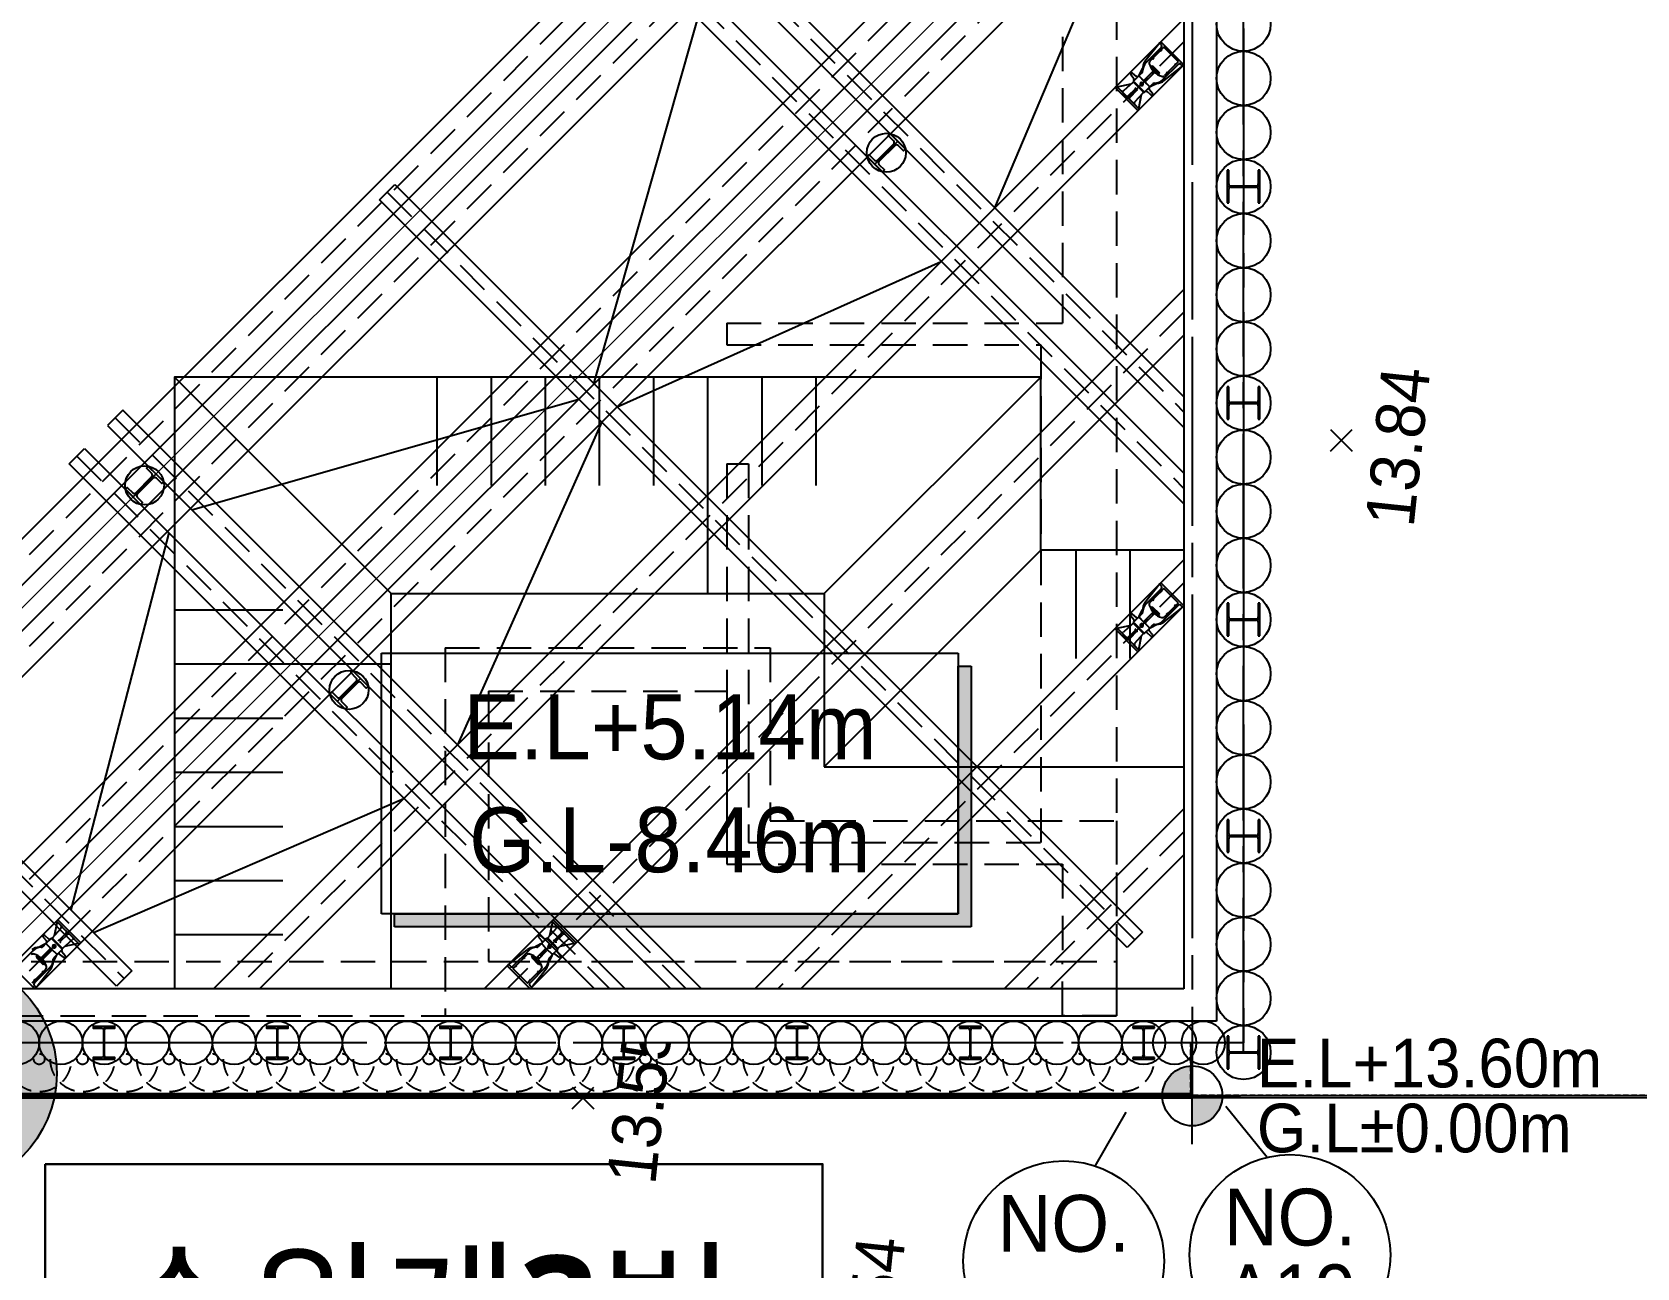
# Model space of a CAD drawing. Header units: millimetres. Extents: x 1073475 to 2890243, y -1340830 to -367733.
# Drawn here: x 2526258 to 2541080, y -432928 to -421510 of the extents above; entities that cross this region are included whole.
import ezdxf
from ezdxf.enums import TextEntityAlignment as Align
from ezdxf.xclip import XClip

# ---------------------------------------------------------------- set-up
doc = ezdxf.new("R2010")
doc.units = ezdxf.units.MM
doc.header["$LTSCALE"] = 50
doc.header["$XCLIPFRAME"] = 2
doc.header["$PDMODE"] = 3
doc.header["$PDSIZE"] = 100
for name, pattern in [('ANYANG3', [3, 2, -1]), ('CENTER2', [28.575, 19.05, -3.175, 3.175, -3.175]), ('HIDDEN', [9.525, 6.35, -3.175]), ('HIDDEN2', [4.7625, 3.175, -1.5875]), ('PHANTOM', [63.5, 31.75, -6.35, 6.35, -6.35, 6.35, -6.35])]:
    doc.linetypes.add(name, pattern=pattern)
doc.layers.add('_0', color=7, linetype='Continuous', lineweight=0)
for name, color, linetype in [('ANGLE', 1, 'Continuous'), ('CEN', 1, 'CENTER2'), ('CIP', 1, 'Continuous'), ('H-BEAM', 5, 'Continuous'), ('H-BEAM-상부', 173, 'Continuous'), ('HPILE-300x200', 3, 'Continuous'), ('NO', 2, 'Continuous'), ('POST PILE', 6, 'Continuous'), ('SGR', 8, 'Continuous'), ('SITE', 7, 'PHANTOM'), ('ST-CEN', 1, 'HIDDEN'), ('ST-CEN(상부 H-BEAM)', 1, 'HIDDEN'), ('ST-CEN(하부 H-BEAM)', 1, 'HIDDEN'), ('STRUT', 3, 'Continuous'), ('WALE-1', 3, 'Continuous'), ('건축', 233, 'HIDDEN'), ('계측기 지하수위계', 70, 'Continuous'), ('굴착고', 2, 'Continuous'), ('단면', 4, 'Continuous'), ('대지경계선', 6, 'PHANTOM'), ('법면', 41, 'Continuous'), ('보도', 7, 'Continuous'), ('연속지적도', 32, 'Continuous'), ('유압JACK', 2, 'Continuous'), ('측량점_높이', 8, 'Continuous'), ('측량점_심볼', 7, 'Continuous'), ('현황', 9, 'Continuous'), ('현황레벨', 7, 'Continuous')]:
    doc.layers.add(name, color=color, linetype=linetype)
doc.styles.get("Standard").update_dxf_attribs({"font": ''})
doc.styles.add('굴림체', font='')
doc.styles.add('돋움', font='')
doc.styles.add('로고', font='malgunbd.ttf')
doc.styles.get('Standard').set_extended_font_data('Dotum')
doc.styles.get('굴림체').set_extended_font_data('Dotum')
doc.styles.get('돋움').set_extended_font_data('Dotum')
doc.linetypes.add('WATER_LINE', pattern='A,12.7,-5.08,["WATER",Standard,S=2.54,R=0,X=-2.54,Y=-1.27],-6.35', length=24.13)

# ---------------------------------------------------------------- blocks, each defined once
blk = doc.blocks.new('A$405090834614')
at = {"layer": 'SITE', "color": 251, "linetype": 'ANYANG3', "ltscale": 0.5}
for p, q in [((134628, 120624), (170018, 124364)), ((136288, 105044), (134628, 120624))]:
    blk.add_line(p, q, dxfattribs=at)
at = {"layer": '보도', "color": 251}
for p, q in [((133055, 135292), (134015, 126206)), ((134015, 126206), (135237, 114733))]:
    blk.add_line(p, q, dxfattribs=at)
at = {"layer": '연속지적도', "color": 251}
for p, q in [((131988, 145494), (134628, 120624)), ((134628, 120624), (131988, 145494)), ((170018, 124364), (134628, 120624)), ((134628, 120624), (136288, 105044))]:
    blk.add_line(p, q, dxfattribs=at)
at = {"layer": '측량점_심볼', "color": 251}
for p in [(134015, 126206), (140794, 119882)]:
    blk.add_point(p, dxfattribs=at)
at = {"layer": '측량점_높이', "color": 251, "style": '굴림체'}
for s, p in [('13.55', (134015, 125906)), ('13.54', (132293, 123556)), ('13.84', (140794, 119582))]:
    blk.add_text(s, height=450, dxfattribs=at).set_placement(p, align=Align.TOP_CENTER)
blk = doc.blocks.new('A$417857393706')
at = {"layer": '계측기 지하수위계'}
blk.add_hatch(color=254, dxfattribs=at).paths.add_polyline_path([(-720, -720, 1), (720, -720, 1)])
blk.add_circle((0, -720), 720, dxfattribs=at)
at = {"layer": '계측기 지하수위계', "style": '돋움'}
blk.add_text('W', height=720, dxfattribs=at).set_placement((0, -720), align=Align.MIDDLE_CENTER)
blk = doc.blocks.new('A$C1D3235D9')
at = {"layer": 'SGR', "linetype": 'HIDDEN2'}
blk.add_circle((0, 0), 50, dxfattribs=at)
blk.add_arc((0, 0), 300, 0, 180, dxfattribs=at)
blk = doc.blocks.new('A$C7A8C1D28')
at = {"layer": '굴착고'}
blk.add_hatch(color=8, dxfattribs=at).paths.add_polyline_path([(-46363, -49050), (-41158, -49050), (-41158, -46760), (-41038, -46760), (-41038, -49170), (-46363, -49170)])
at = {"layer": '현황레벨'}
h = blk.add_hatch(color=8, dxfattribs=at)
h.paths.add_polyline_path([(-38995, -50454, 0.414214), (-39272, -50731), (-38995, -50731)])
h.paths.add_polyline_path([(-38995, -50731), (-38995, -51009, 0.414214), (-38718, -50731)])
at = {"layer": '_0', "color": 8}
for p, q in [((-39072, -35492), (-53322, -49741)), ((-39072, -38492), (-50322, -49741))]:
    blk.add_line(p, q, dxfattribs=at)
at = {"layer": 'ANGLE', "color": 8}
for p, q in [((-40819, -42526), (-39603, -39659)), ((-44521, -44152), (-43498, -40553)), ((-44308, -44364), (-41314, -43021)), ((-48235, -45316), (-44662, -44293)), ((-44450, -44505), (-45781, -47488)), ((-48447, -45528), (-49354, -49011)), ((-49142, -49223), (-46276, -47983))]:
    blk.add_line(p, q, dxfattribs=at)
at = {"layer": 'CEN', "color": 8, "ltscale": 1.5}
for p, q in [((-38522, -15630), (-38522, -50241)), ((-38522, -50330), (-38522, -15630)), ((-38522, -50241), (-63840, -50241))]:
    blk.add_line(p, q, dxfattribs=at)
at = {"layer": 'CIP', "color": 8}
for centre, radius in [((-38522, -40830), 250), ((-38522, -41330), 250), ((-38522, -41830), 250), ((-38522, -42330), 250), ((-38522, -42830), 250), ((-38522, -43330), 250), ((-38522, -43830), 250), ((-38522, -44330), 250), ((-38522, -44830), 250), ((-38522, -45330), 250), ((-38522, -45830), 250), ((-38522, -46330), 250), ((-38522, -46830), 250), ((-38522, -47330), 250), ((-38522, -47830), 250), ((-38522, -48330), 250), ((-38522, -48830), 250), ((-38522, -49330), 250), ((-38522, -49830), 250), ((-49845, -50241), 200), ((-49445, -50241), 200), ((-49045, -50241), 200), ((-48645, -50241), 200), ((-48245, -50241), 200), ((-47845, -50241), 200), ((-47445, -50241), 200), ((-47045, -50241), 200), ((-46645, -50241), 200), ((-46245, -50241), 200), ((-45845, -50241), 200), ((-45445, -50241), 200), ((-45045, -50241), 200), ((-44645, -50241), 200), ((-44245, -50241), 200), ((-43845, -50241), 200), ((-43445, -50241), 200), ((-43045, -50241), 200), ((-42645, -50241), 200), ((-42245, -50241), 200), ((-41845, -50241), 200), ((-41445, -50241), 200), ((-41045, -50241), 200), ((-40645, -50241), 200), ((-40245, -50241), 200), ((-39845, -50241), 200), ((-39445, -50241), 200), ((-39159, -50241), 200), ((-38894, -50241), 200), ((-38522, -50330), 250)]:
    blk.add_circle(centre, radius, dxfattribs=at)
at = {"layer": 'H-BEAM', "color": 8}
for p, q in [((-39072, -44272), (-44134, -39211)), ((-44275, -39352), (-39072, -44555)), ((-44487, -39564), (-39072, -44979)), ((-39072, -45262), (-44629, -39706)), ((-48872, -44397), (-49013, -44538)), ((-43527, -49741), (-48872, -44397)), ((-49013, -44538), (-43810, -49741)), ((-49367, -44892), (-49225, -44751)), ((-49225, -44751), (-44234, -49741)), ((-44517, -49741), (-49367, -44892))]:
    blk.add_line(p, q, dxfattribs=at)
at = {"layer": 'H-BEAM-상부', "color": 8}
for p, q in [((-46503, -42452), (-46361, -42311)), ((-46361, -42311), (-39454, -49218)), ((-39596, -49360), (-46503, -42452)), ((-51208, -47158), (-48789, -49577)), ((-48930, -49718), (-51349, -47299)), ((-39454, -49218), (-39596, -49360)), ((-48789, -49577), (-48930, -49718))]:
    blk.add_line(p, q, dxfattribs=at)
at = {"layer": 'HPILE-300x200', "color": 8}
for p, q in [((-38658, -42180), (-38672, -42180)), ((-38672, -42180), (-38672, -42480)), ((-38658, -42306), (-38658, -42180)), ((-38372, -42180), (-38386, -42180)), ((-38386, -42180), (-38386, -42306)), ((-38372, -42480), (-38372, -42180)), ((-38372, -42330), (-38672, -42330)), ((-38658, -42480), (-38658, -42355)), ((-38406, -42326), (-38638, -42326)), ((-38638, -42335), (-38406, -42335)), ((-38386, -42355), (-38386, -42480)), ((-38672, -42480), (-38658, -42480)), ((-38386, -42480), (-38372, -42480)), ((-38658, -44180), (-38672, -44180)), ((-38672, -44180), (-38672, -44480)), ((-38658, -44306), (-38658, -44180)), ((-38372, -44180), (-38386, -44180)), ((-38386, -44180), (-38386, -44306)), ((-38372, -44480), (-38372, -44180)), ((-38372, -44330), (-38672, -44330)), ((-38658, -44480), (-38658, -44355)), ((-38406, -44326), (-38638, -44326)), ((-38638, -44335), (-38406, -44335)), ((-38386, -44355), (-38386, -44480)), ((-38672, -44480), (-38658, -44480)), ((-38386, -44480), (-38372, -44480)), ((-38658, -46180), (-38672, -46180)), ((-38672, -46180), (-38672, -46480)), ((-38658, -46306), (-38658, -46180)), ((-38372, -46180), (-38386, -46180)), ((-38386, -46180), (-38386, -46306)), ((-38372, -46480), (-38372, -46180)), ((-38372, -46330), (-38672, -46330)), ((-38658, -46480), (-38658, -46355)), ((-38406, -46326), (-38638, -46326)), ((-38638, -46335), (-38406, -46335)), ((-38386, -46355), (-38386, -46480)), ((-38672, -46480), (-38658, -46480)), ((-38386, -46480), (-38372, -46480)), ((-38658, -48180), (-38672, -48180)), ((-38672, -48180), (-38672, -48480)), ((-38658, -48306), (-38658, -48180)), ((-38372, -48180), (-38386, -48180)), ((-38386, -48180), (-38386, -48306)), ((-38372, -48480), (-38372, -48180)), ((-38372, -48330), (-38672, -48330)), ((-38658, -48480), (-38658, -48355)), ((-38406, -48326), (-38638, -48326)), ((-38638, -48335), (-38406, -48335)), ((-38386, -48355), (-38386, -48480)), ((-38672, -48480), (-38658, -48480)), ((-38386, -48480), (-38372, -48480)), ((-49045, -50091), (-49045, -50391)), ((-47445, -50091), (-47445, -50391)), ((-45845, -50091), (-45845, -50391)), ((-44245, -50091), (-44245, -50391)), ((-42645, -50091), (-42645, -50391)), ((-40945, -50091), (-41145, -50091)), ((-41145, -50091), (-41145, -50105)), ((-41045, -50091), (-41045, -50391)), ((-40945, -50105), (-40945, -50091)), ((-39345, -50091), (-39545, -50091)), ((-39545, -50091), (-39545, -50105)), ((-39445, -50091), (-39445, -50391)), ((-39345, -50105), (-39345, -50091)), ((-41145, -50105), (-41070, -50105)), ((-41050, -50125), (-41050, -50357)), ((-41041, -50357), (-41041, -50125)), ((-41021, -50105), (-40945, -50105)), ((-39545, -50105), (-39470, -50105)), ((-39450, -50125), (-39450, -50357)), ((-39441, -50357), (-39441, -50125)), ((-39421, -50105), (-39345, -50105)), ((-38658, -50180), (-38672, -50180)), ((-38672, -50180), (-38672, -50480)), ((-38658, -50306), (-38658, -50180)), ((-38372, -50180), (-38386, -50180)), ((-38386, -50180), (-38386, -50306)), ((-38372, -50480), (-38372, -50180)), ((-41070, -50377), (-41145, -50377)), ((-41145, -50377), (-41145, -50391)), ((-41145, -50391), (-40945, -50391)), ((-40945, -50377), (-41021, -50377)), ((-40945, -50391), (-40945, -50377)), ((-39470, -50377), (-39545, -50377)), ((-39545, -50377), (-39545, -50391)), ((-39545, -50391), (-39345, -50391)), ((-39345, -50377), (-39421, -50377)), ((-39345, -50391), (-39345, -50377)), ((-38372, -50330), (-38672, -50330)), ((-38658, -50480), (-38658, -50355)), ((-38406, -50326), (-38638, -50326)), ((-38638, -50335), (-38406, -50335)), ((-38386, -50355), (-38386, -50480)), ((-38672, -50480), (-38658, -50480)), ((-38386, -50480), (-38372, -50480))]:
    blk.add_line(p, q, dxfattribs=at)
for points in [[(-48945, -50391), (-48945, -50377), (-49021, -50377, -0.414214), (-49041, -50357), (-49041, -50125, -0.414214), (-49021, -50105), (-48945, -50105), (-48945, -50091), (-49145, -50091), (-49145, -50105), (-49070, -50105, -0.414214), (-49050, -50125), (-49050, -50357, -0.414214), (-49070, -50377), (-49145, -50377), (-49145, -50391)], [(-47345, -50391), (-47345, -50377), (-47421, -50377, -0.414214), (-47441, -50357), (-47441, -50125, -0.414214), (-47421, -50105), (-47345, -50105), (-47345, -50091), (-47545, -50091), (-47545, -50105), (-47470, -50105, -0.414214), (-47450, -50125), (-47450, -50357, -0.414214), (-47470, -50377), (-47545, -50377), (-47545, -50391)], [(-45745, -50391), (-45745, -50377), (-45821, -50377, -0.414214), (-45841, -50357), (-45841, -50125, -0.414214), (-45821, -50105), (-45745, -50105), (-45745, -50091), (-45945, -50091), (-45945, -50105), (-45870, -50105, -0.414214), (-45850, -50125), (-45850, -50357, -0.414214), (-45870, -50377), (-45945, -50377), (-45945, -50391)], [(-44145, -50391), (-44145, -50377), (-44221, -50377, -0.414214), (-44241, -50357), (-44241, -50125, -0.414214), (-44221, -50105), (-44145, -50105), (-44145, -50091), (-44345, -50091), (-44345, -50105), (-44270, -50105, -0.414214), (-44250, -50125), (-44250, -50357, -0.414214), (-44270, -50377), (-44345, -50377), (-44345, -50391)], [(-42545, -50391), (-42545, -50377), (-42621, -50377, -0.414214), (-42641, -50357), (-42641, -50125, -0.414214), (-42621, -50105), (-42545, -50105), (-42545, -50091), (-42745, -50091), (-42745, -50105), (-42670, -50105, -0.414214), (-42650, -50125), (-42650, -50357, -0.414214), (-42670, -50377), (-42745, -50377), (-42745, -50391)]]:
    blk.add_lwpolyline(points, format="xyb", close=True, dxfattribs=at)
for centre, start, end in [((-38638, -42306), 180, 270), ((-38638, -42355), 90, 180), ((-38406, -42306), 270, 0), ((-38406, -42355), 0, 90), ((-38638, -44306), 180, 270), ((-38406, -44306), 270, 0), ((-38638, -44355), 90, 180), ((-38406, -44355), 0, 90), ((-38638, -46306), 180, 270), ((-38638, -46355), 90, 180), ((-38406, -46306), 270, 0), ((-38406, -46355), 0, 90), ((-38638, -48306), 180, 270), ((-38406, -48306), 270, 0), ((-38638, -48355), 90, 180), ((-38406, -48355), 0, 90), ((-41070, -50125), 0, 90), ((-41021, -50125), 90, 180), ((-39470, -50125), 0, 90), ((-39421, -50125), 90, 180), ((-41070, -50357), 270, 0), ((-41021, -50357), 180, 270), ((-39470, -50357), 270, 0), ((-39421, -50357), 180, 270), ((-38638, -50306), 180, 270), ((-38638, -50355), 90, 180), ((-38406, -50306), 270, 0), ((-38406, -50355), 0, 90)]:
    blk.add_arc(centre, 20, start, end, dxfattribs=at)
at = {"layer": 'NO', "color": 8, "ltscale": 0.2}
for points in [[(-38684, -50825), (-38304, -51298)], [(-39892, -51380), (-39607, -50881)]]:
    blk.add_lwpolyline(points, dxfattribs=at)
at = {"layer": 'NO', "color": 8}
for centre in [(-38093, -52201), (-40183, -52259)]:
    blk.add_circle(centre, 927, dxfattribs=at)
at = {"layer": 'POST PILE', "color": 8}
for p, q in [((-41927, -42124), (-41715, -41912)), ((-48778, -45197), (-48566, -44985)), ((-46889, -47086), (-46677, -46874))]:
    blk.add_line(p, q, dxfattribs=at)
for points in [[(-41644, -41983), (-41662, -42000), (-41712, -41951, 0.414214), (-41740, -41951), (-41889, -42099, 0.414214), (-41889, -42127), (-41839, -42177), (-41856, -42195), (-41998, -42053), (-41980, -42036), (-41930, -42086, 0.414214), (-41902, -42086), (-41754, -41937, 0.414214), (-41754, -41909), (-41803, -41859), (-41786, -41841)], [(-48495, -45056), (-48513, -45074), (-48563, -45024, 0.414214), (-48591, -45024), (-48740, -45172, 0.414214), (-48740, -45201), (-48690, -45250), (-48708, -45268), (-48849, -45127), (-48831, -45109), (-48781, -45159, 0.414214), (-48753, -45159), (-48605, -45010, 0.414214), (-48605, -44982), (-48654, -44932), (-48637, -44915)], [(-46606, -46945), (-46624, -46963), (-46674, -46913, 0.414214), (-46702, -46913), (-46851, -47061, 0.414214), (-46851, -47090), (-46801, -47139), (-46819, -47157), (-46960, -47016), (-46942, -46998), (-46893, -47048, 0.414214), (-46864, -47048), (-46716, -46899, 0.414214), (-46716, -46871), (-46766, -46821), (-46748, -46803)]]:
    blk.add_lwpolyline(points, format="xyb", close=True, dxfattribs=at)
for centre in [(-41821, -42018), (-48672, -45091), (-46783, -46980)]:
    blk.add_circle(centre, 180, dxfattribs=at)
at = {"layer": 'SGR', "color": 8, "linetype": 'HIDDEN2'}
for centre in [(-40845, -50391), (-40445, -50391), (-40045, -50391), (-39645, -50391)]:
    blk.add_circle(centre, 50, dxfattribs=at)
for centre in [(-40845, -50391), (-40445, -50391), (-40045, -50391), (-39645, -50391)]:
    blk.add_arc(centre, 300, 180, 0, dxfattribs=at)
at = {"layer": 'ST-CEN', "color": 8}
for p, q in [((-39072, -35067), (-53746, -49741)), ((-39072, -35916), (-52898, -49741)), ((-39072, -38067), (-50746, -49741)), ((-39072, -38916), (-49898, -49741)), ((-39072, -40992), (-47822, -49741)), ((-39072, -43492), (-45322, -49741)), ((-39072, -45992), (-42822, -49741)), ((-39072, -48292), (-40522, -49741))]:
    blk.add_line(p, q, dxfattribs=at)
at = {"layer": 'ST-CEN(상부 H-BEAM)', "color": 8}
for p, q in [((-46432, -42382), (-39525, -49289)), ((-51279, -47228), (-48859, -49647))]:
    blk.add_line(p, q, dxfattribs=at)
at = {"layer": 'ST-CEN(하부 H-BEAM)', "color": 8}
for p, q in [((-44204, -39281), (-39072, -44413)), ((-44558, -39635), (-39072, -45120)), ((-48942, -44468), (-43669, -49741)), ((-49296, -44821), (-44376, -49741))]:
    blk.add_line(p, q, dxfattribs=at)
at = {"layer": 'STRUT', "color": 8}
for p, q in [((-39072, -34855), (-53959, -49741)), ((-39072, -35280), (-53534, -49741)), ((-39072, -35704), (-53110, -49741)), ((-39072, -36128), (-52686, -49741)), ((-39072, -37855), (-50959, -49741)), ((-39072, -38280), (-50534, -49741)), ((-39072, -38704), (-50110, -49741)), ((-39072, -39128), (-49686, -49741)), ((-39072, -40780), (-48034, -49741)), ((-39072, -41204), (-47610, -49741)), ((-39072, -43280), (-45534, -49741)), ((-39072, -43704), (-45110, -49741)), ((-39072, -45780), (-43034, -49741)), ((-39072, -46204), (-42610, -49741)), ((-39072, -48080), (-40734, -49741)), ((-39072, -48504), (-40310, -49741))]:
    blk.add_line(p, q, dxfattribs=at)
at = {"layer": 'WALE-1', "color": 8}
for p, q in [((-38772, -15841), (-38772, -50041)), ((-39072, -16141), (-39072, -49741)), ((-39072, -49741), (-63633, -49741)), ((-38772, -50041), (-63757, -50041))]:
    blk.add_line(p, q, dxfattribs=at)
at = {"layer": '건축', "color": 8}
for p, q in [((-39695, -15891), (-39695, -49991)), ((-40195, -19991), (-40195, -43591)), ((-43295, -43591), (-43295, -43791)), ((-43295, -43591), (-40195, -43591)), ((-43295, -43791), (-40395, -43791)), ((-40395, -43791), (-40395, -48391)), ((-43295, -44891), (-43295, -48591)), ((-43295, -44891), (-43095, -44891)), ((-43095, -44891), (-43095, -48391)), ((-45895, -46591), (-42895, -46591)), ((-45895, -46591), (-45895, -49991)), ((-42895, -46591), (-42895, -48191)), ((-45495, -46991), (-43295, -46991)), ((-45495, -46991), (-45495, -49491)), ((-43295, -46991), (-43295, -48591)), ((-42895, -48191), (-39695, -48191)), ((-39695, -48191), (-39695, -49991)), ((-43095, -48391), (-40395, -48391)), ((-43295, -48591), (-40195, -48591)), ((-43295, -48591), (-40195, -48591)), ((-43295, -48591), (-40195, -48591)), ((-40195, -48591), (-40195, -49491)), ((-40195, -48591), (-40195, -49491)), ((-40195, -48591), (-40195, -49491)), ((-63529, -49491), (-40195, -49491)), ((-45495, -49491), (-40195, -49491)), ((-40195, -49991), (-40195, -49491)), ((-40195, -49491), (-39695, -49491)), ((-39695, -49491), (-39695, -49991)), ((-63737, -49991), (-39695, -49991)), ((-45895, -49991), (-39695, -49991)), ((-39695, -49991), (-40195, -49991))]:
    blk.add_line(p, q, dxfattribs=at)
blk.add_lwpolyline([(-38995, -50731), (-64002, -50731), (-71073, -43660), (-71073, -20799), (-65416, -15142), (-38995, -15142)], close=True, dxfattribs=at)
at = {"layer": '굴착고', "color": 8}
for p, q in [((-46483, -46640), (-41158, -46640)), ((-46483, -49050), (-46483, -46640)), ((-41158, -46640), (-41158, -49050)), ((-41158, -49050), (-41158, -46760)), ((-41158, -46760), (-41038, -46760)), ((-41038, -46760), (-41038, -49170)), ((-41158, -49050), (-46483, -49050)), ((-46363, -49050), (-41158, -49050)), ((-46363, -49170), (-46363, -49050)), ((-41038, -49170), (-46363, -49170))]:
    blk.add_line(p, q, dxfattribs=at)
at = {"layer": '대지경계선', "color": 8}
for p, q in [((-38995, -15142), (-38995, -50731)), ((-38522, -15641), (-38522, -50241)), ((-46483, -46640), (-41158, -46640)), ((-46483, -49050), (-46483, -46640)), ((-41158, -46640), (-41158, -49050)), ((-41158, -49050), (-46483, -49050)), ((-38522, -50241), (-63840, -50241)), ((-38995, -50731), (-64002, -50731))]:
    blk.add_line(p, q, dxfattribs=at)
at = {"layer": '법면', "color": 8}
for p, q in [((-45972, -44091), (-45972, -45091)), ((-45472, -44091), (-45472, -45091)), ((-44972, -44091), (-44972, -45091)), ((-44472, -44091), (-44472, -45091)), ((-43972, -44091), (-43972, -45091)), ((-43472, -44091), (-43472, -46091)), ((-42972, -44091), (-42972, -45091)), ((-42472, -44091), (-42472, -45091)), ((-40072, -45691), (-40072, -46691)), ((-39572, -45691), (-39572, -46691)), ((-46395, -49741), (-46395, -46091)), ((-46395, -46091), (-42395, -46091)), ((-42395, -46091), (-42395, -47691)), ((-48395, -46241), (-47395, -46241)), ((-48395, -46741), (-46395, -46741)), ((-48395, -47241), (-47395, -47241)), ((-42395, -47691), (-39072, -47691)), ((-48395, -47741), (-47395, -47741)), ((-48395, -48241), (-47395, -48241)), ((-48395, -48741), (-47395, -48741)), ((-48395, -49241), (-47395, -49241))]:
    blk.add_line(p, q, dxfattribs=at)
for points in [[(-39072, -45691), (-40395, -45691), (-40395, -44091), (-48395, -44091), (-48395, -49741)], [(-48395, -44091), (-46395, -46091)], [(-42395, -46091), (-40395, -44091)], [(-40395, -45691), (-42395, -47691)]]:
    blk.add_lwpolyline(points, dxfattribs=at)
at = {"layer": '유압JACK', "color": 8}
for p, q in [((-39294, -41001), (-39432, -41176)), ((-39280, -41043), (-39429, -41193)), ((-39260, -41046), (-39386, -41172)), ((-39294, -41001), (-39285, -40992)), ((-39294, -41008), (-39280, -41022)), ((-39072, -41204), (-39285, -40992)), ((-39127, -41175), (-39256, -41046)), ((-39364, -41150), (-39361, -41153)), ((-39361, -41153), (-39350, -41142)), ((-39353, -41139), (-39350, -41142)), ((-39290, -41076), (-39287, -41079)), ((-39276, -41068), (-39287, -41079)), ((-39279, -41065), (-39276, -41068)), ((-39124, -41199), (-39273, -41348)), ((-39127, -41179), (-39253, -41305)), ((-39149, -41195), (-39159, -41206)), ((-39146, -41198), (-39149, -41195)), ((-39089, -41213), (-39103, -41199)), ((-39082, -41213), (-39072, -41204)), ((-39564, -41296), (-39534, -41331)), ((-39550, -41282), (-39515, -41312)), ((-39537, -41353), (-39535, -41352)), ((-39535, -41352), (-39493, -41309)), ((-39494, -41310), (-39493, -41309)), ((-39494, -41311), (-39493, -41309)), ((-39490, -41307), (-39461, -41278)), ((-39427, -41370), (-39490, -41307)), ((-39439, -41358), (-39487, -41309)), ((-39486, -41303), (-39455, -41239)), ((-39455, -41261), (-39455, -41244)), ((-39360, -41266), (-39440, -41346)), ((-39347, -41279), (-39427, -41359)), ((-39414, -41346), (-39426, -41333)), ((-39381, -41226), (-39375, -41220)), ((-39380, -41229), (-39373, -41223)), ((-39379, -41217), (-39375, -41214)), ((-39297, -41298), (-39379, -41217)), ((-39294, -41295), (-39375, -41214)), ((-39372, -41224), (-39375, -41220)), ((-39372, -41224), (-39368, -41220)), ((-39372, -41224), (-39368, -41221)), ((-39372, -41224), (-39368, -41221)), ((-39301, -41295), (-39372, -41224)), ((-39367, -41222), (-39368, -41221)), ((-39355, -41287), (-39368, -41274)), ((-39367, -41222), (-39364, -41220)), ((-39302, -41287), (-39367, -41222)), ((-39366, -41219), (-39362, -41215)), ((-39364, -41220), (-39366, -41219)), ((-39299, -41285), (-39364, -41220)), ((-39296, -41282), (-39362, -41215)), ((-39310, -41299), (-39303, -41292)), ((-39307, -41300), (-39301, -41295)), ((-39305, -41291), (-39302, -41287)), ((-39305, -41291), (-39301, -41288)), ((-39303, -41286), (-39301, -41284)), ((-39299, -41285), (-39296, -41282)), ((-39297, -41298), (-39294, -41295)), ((-39082, -41213), (-39257, -41351)), ((-39234, -41280), (-39223, -41270)), ((-39231, -41283), (-39234, -41280)), ((-39220, -41272), (-39223, -41270)), ((-39157, -41209), (-39159, -41206)), ((-39709, -41416), (-39700, -41407)), ((-39497, -41628), (-39709, -41416)), ((-39709, -41416), (-39497, -41628)), ((-39693, -41407), (-39607, -41492)), ((-39693, -41407), (-39583, -41517)), ((-39693, -41407), (-39653, -41447)), ((-39690, -41410), (-39560, -41382)), ((-39544, -41368), (-39632, -41447)), ((-39523, -41431), (-39587, -41492)), ((-39512, -41442), (-39573, -41506)), ((-39488, -41407), (-39537, -41359)), ((-39492, -41412), (-39536, -41368)), ((-39532, -41372), (-39527, -41368)), ((-39453, -41451), (-39532, -41372)), ((-39530, -41375), (-39525, -41370)), ((-39449, -41463), (-39528, -41551)), ((-39449, -41447), (-39527, -41368)), ((-39492, -41412), (-39449, -41455)), ((-39490, -41609), (-39463, -41479)), ((-39488, -41407), (-39440, -41456)), ((-39455, -41449), (-39451, -41444)), ((-39453, -41451), (-39449, -41447)), ((-39439, -41358), (-39390, -41406)), ((-39434, -41456), (-39433, -41454)), ((-39433, -41454), (-39390, -41412)), ((-39427, -41370), (-39387, -41409)), ((-39377, -41483), (-39412, -41453)), ((-39363, -41469), (-39393, -41434)), ((-39392, -41414), (-39390, -41412)), ((-39391, -41413), (-39390, -41412)), ((-39387, -41409), (-39359, -41380)), ((-39384, -41406), (-39320, -41374)), ((-39342, -41375), (-39324, -41375)), ((-39488, -41612), (-39590, -41509)), ((-39488, -41612), (-39573, -41527)), ((-39488, -41612), (-39527, -41572)), ((-39497, -41628), (-39488, -41619)), ((-39294, -46001), (-39432, -46176)), ((-39280, -46043), (-39429, -46193)), ((-39260, -46046), (-39386, -46172)), ((-39294, -46001), (-39285, -45992)), ((-39294, -46008), (-39280, -46022)), ((-39290, -46076), (-39287, -46079)), ((-39276, -46068), (-39287, -46079)), ((-39072, -46204), (-39285, -45992)), ((-39279, -46065), (-39276, -46068)), ((-39127, -46175), (-39256, -46046)), ((-39486, -46303), (-39455, -46239)), ((-39455, -46261), (-39455, -46244)), ((-39381, -46226), (-39375, -46220)), ((-39380, -46229), (-39373, -46223)), ((-39379, -46217), (-39375, -46214)), ((-39297, -46298), (-39379, -46217)), ((-39294, -46295), (-39375, -46214)), ((-39372, -46224), (-39375, -46220)), ((-39372, -46224), (-39368, -46220)), ((-39372, -46224), (-39368, -46221)), ((-39372, -46224), (-39368, -46221)), ((-39301, -46295), (-39372, -46224)), ((-39367, -46222), (-39368, -46221)), ((-39367, -46222), (-39364, -46220)), ((-39302, -46287), (-39367, -46222)), ((-39366, -46219), (-39362, -46215)), ((-39364, -46220), (-39366, -46219)), ((-39364, -46150), (-39361, -46153)), ((-39299, -46285), (-39364, -46220)), ((-39296, -46282), (-39362, -46215)), ((-39361, -46153), (-39350, -46142)), ((-39353, -46139), (-39350, -46142)), ((-39124, -46199), (-39273, -46348)), ((-39082, -46213), (-39257, -46351)), ((-39127, -46179), (-39253, -46305)), ((-39149, -46195), (-39159, -46206)), ((-39157, -46209), (-39159, -46206)), ((-39146, -46198), (-39149, -46195)), ((-39089, -46213), (-39103, -46199)), ((-39082, -46213), (-39072, -46204)), ((-39690, -46410), (-39560, -46382)), ((-39544, -46368), (-39632, -46447)), ((-39564, -46296), (-39534, -46331)), ((-39550, -46282), (-39515, -46312)), ((-39537, -46353), (-39535, -46352)), ((-39488, -46407), (-39537, -46359)), ((-39492, -46412), (-39536, -46368)), ((-39535, -46352), (-39493, -46309)), ((-39532, -46372), (-39527, -46368)), ((-39453, -46451), (-39532, -46372)), ((-39530, -46375), (-39525, -46370)), ((-39449, -46447), (-39527, -46368)), ((-39494, -46310), (-39493, -46309)), ((-39494, -46311), (-39493, -46309)), ((-39490, -46307), (-39461, -46278)), ((-39427, -46370), (-39490, -46307)), ((-39439, -46358), (-39487, -46309)), ((-39360, -46266), (-39440, -46346)), ((-39439, -46358), (-39390, -46406)), ((-39347, -46279), (-39427, -46359)), ((-39427, -46370), (-39387, -46409)), ((-39414, -46346), (-39426, -46333)), ((-39387, -46409), (-39359, -46380)), ((-39384, -46406), (-39320, -46374)), ((-39355, -46287), (-39368, -46274)), ((-39342, -46375), (-39324, -46375)), ((-39310, -46299), (-39303, -46292)), ((-39307, -46300), (-39301, -46295)), ((-39305, -46291), (-39302, -46287)), ((-39305, -46291), (-39301, -46288)), ((-39303, -46286), (-39301, -46284)), ((-39299, -46285), (-39296, -46282)), ((-39297, -46298), (-39294, -46295)), ((-39234, -46280), (-39223, -46270)), ((-39231, -46283), (-39234, -46280)), ((-39220, -46272), (-39223, -46270)), ((-39709, -46416), (-39700, -46407)), ((-39497, -46628), (-39709, -46416)), ((-39709, -46416), (-39497, -46628)), ((-39693, -46407), (-39607, -46492)), ((-39693, -46407), (-39583, -46517)), ((-39693, -46407), (-39653, -46447)), ((-39488, -46612), (-39590, -46509)), ((-39523, -46431), (-39587, -46492)), ((-39512, -46442), (-39573, -46506)), ((-39488, -46612), (-39573, -46527)), ((-39449, -46463), (-39528, -46551)), ((-39492, -46412), (-39449, -46455)), ((-39490, -46609), (-39463, -46479)), ((-39488, -46407), (-39440, -46456)), ((-39455, -46449), (-39451, -46444)), ((-39453, -46451), (-39449, -46447)), ((-39434, -46456), (-39433, -46454)), ((-39433, -46454), (-39390, -46412)), ((-39377, -46483), (-39412, -46453)), ((-39363, -46469), (-39393, -46434)), ((-39392, -46414), (-39390, -46412)), ((-39391, -46413), (-39390, -46412)), ((-39488, -46612), (-39527, -46572)), ((-39497, -46628), (-39488, -46619)), ((-49521, -49270), (-49442, -49182)), ((-49480, -49124), (-49507, -49254)), ((-49474, -49105), (-49483, -49114)), ((-49483, -49121), (-49443, -49161)), ((-49483, -49121), (-49380, -49224)), ((-49483, -49121), (-49398, -49206)), ((-49474, -49105), (-49261, -49317)), ((-49261, -49317), (-49474, -49105)), ((-44946, -49270), (-44867, -49182)), ((-44904, -49124), (-44931, -49254)), ((-44898, -49105), (-44907, -49114)), ((-44907, -49121), (-44867, -49161)), ((-44907, -49121), (-44805, -49224)), ((-44907, -49121), (-44822, -49206)), ((-44898, -49105), (-44686, -49317)), ((-44686, -49317), (-44898, -49105)), ((-49586, -49327), (-49651, -49359)), ((-49583, -49324), (-49612, -49353)), ((-49608, -49264), (-49578, -49299)), ((-49593, -49250), (-49558, -49280)), ((-49543, -49363), (-49583, -49324)), ((-49538, -49279), (-49580, -49321)), ((-49578, -49319), (-49580, -49321)), ((-49579, -49320), (-49580, -49321)), ((-49532, -49375), (-49580, -49327)), ((-49536, -49277), (-49538, -49279)), ((-49482, -49326), (-49531, -49277)), ((-49478, -49321), (-49521, -49278)), ((-49517, -49282), (-49521, -49286)), ((-49521, -49286), (-49443, -49365)), ((-49515, -49284), (-49519, -49288)), ((-49517, -49282), (-49439, -49360)), ((-49482, -49326), (-49434, -49374)), ((-49478, -49321), (-49435, -49365)), ((-49458, -49291), (-49397, -49227)), ((-49447, -49302), (-49384, -49241)), ((-49426, -49365), (-49338, -49286)), ((-49281, -49323), (-49410, -49350)), ((-49278, -49326), (-49388, -49216)), ((-49278, -49326), (-49363, -49241)), ((-49278, -49326), (-49318, -49286)), ((-49261, -49317), (-49271, -49326)), ((-45011, -49327), (-45075, -49359)), ((-45007, -49324), (-45036, -49353)), ((-45032, -49264), (-45002, -49299)), ((-45018, -49250), (-44982, -49280)), ((-44968, -49363), (-45007, -49324)), ((-44962, -49279), (-45004, -49321)), ((-45003, -49319), (-45004, -49321)), ((-45004, -49320), (-45004, -49321)), ((-44956, -49375), (-45004, -49327)), ((-44960, -49277), (-44962, -49279)), ((-44906, -49326), (-44955, -49277)), ((-44941, -49282), (-44946, -49286)), ((-44946, -49286), (-44867, -49365)), ((-44902, -49321), (-44945, -49278)), ((-44939, -49284), (-44943, -49288)), ((-44941, -49282), (-44863, -49360)), ((-44906, -49326), (-44858, -49374)), ((-44902, -49321), (-44859, -49365)), ((-44883, -49291), (-44822, -49227)), ((-44872, -49302), (-44808, -49241)), ((-44851, -49365), (-44763, -49286)), ((-44705, -49323), (-44835, -49350)), ((-44702, -49326), (-44812, -49216)), ((-44702, -49326), (-44787, -49241)), ((-44702, -49326), (-44742, -49286)), ((-44686, -49317), (-44695, -49326)), ((-49846, -49534), (-49697, -49385)), ((-49673, -49435), (-49676, -49438)), ((-49676, -49438), (-49595, -49519)), ((-49671, -49448), (-49674, -49451)), ((-49674, -49451), (-49608, -49518)), ((-49673, -49435), (-49592, -49516)), ((-49671, -49448), (-49606, -49513)), ((-49663, -49433), (-49669, -49438)), ((-49669, -49438), (-49599, -49509)), ((-49666, -49442), (-49669, -49445)), ((-49665, -49442), (-49669, -49446)), ((-49669, -49446), (-49604, -49511)), ((-49667, -49447), (-49669, -49449)), ((-49660, -49434), (-49667, -49441)), ((-49629, -49358), (-49646, -49358)), ((-49623, -49454), (-49543, -49374)), ((-49615, -49446), (-49603, -49459)), ((-49611, -49467), (-49531, -49387)), ((-49591, -49504), (-49597, -49510)), ((-49557, -49387), (-49544, -49400)), ((-49543, -49363), (-49480, -49426)), ((-49532, -49375), (-49483, -49423)), ((-49484, -49430), (-49515, -49494)), ((-49515, -49472), (-49515, -49489)), ((-49480, -49426), (-49509, -49455)), ((-49435, -49381), (-49477, -49423)), ((-49476, -49422), (-49477, -49423)), ((-49477, -49423), (-49477, -49423)), ((-49420, -49451), (-49456, -49421)), ((-49441, -49358), (-49445, -49363)), ((-49439, -49360), (-49443, -49365)), ((-49406, -49437), (-49436, -49401)), ((-49434, -49380), (-49435, -49381)), ((-45313, -49520), (-45138, -49382)), ((-45271, -49534), (-45121, -49385)), ((-45268, -49554), (-45141, -49428)), ((-45174, -49461), (-45172, -49463)), ((-45161, -49453), (-45172, -49463)), ((-45164, -49450), (-45161, -49453)), ((-45097, -49435), (-45101, -49438)), ((-45101, -49438), (-45019, -49519)), ((-45095, -49448), (-45099, -49451)), ((-45099, -49451), (-45032, -49518)), ((-45097, -49435), (-45016, -49516)), ((-45095, -49448), (-45030, -49513)), ((-45092, -49447), (-45094, -49449)), ((-45088, -49433), (-45093, -49438)), ((-45093, -49438), (-45023, -49509)), ((-45090, -49442), (-45093, -49445)), ((-45089, -49442), (-45093, -49446)), ((-45093, -49446), (-45028, -49511)), ((-45085, -49434), (-45091, -49441)), ((-45053, -49358), (-45070, -49358)), ((-45048, -49454), (-44968, -49374)), ((-45040, -49446), (-45027, -49459)), ((-45035, -49467), (-44955, -49387)), ((-45015, -49504), (-45021, -49510)), ((-44981, -49387), (-44968, -49400)), ((-44968, -49363), (-44905, -49426)), ((-44956, -49375), (-44907, -49423)), ((-44908, -49430), (-44939, -49494)), ((-44939, -49472), (-44939, -49489)), ((-44905, -49426), (-44933, -49455)), ((-44859, -49381), (-44902, -49423)), ((-44900, -49422), (-44902, -49423)), ((-44901, -49423), (-44902, -49423)), ((-44844, -49451), (-44880, -49421)), ((-44865, -49358), (-44869, -49363)), ((-44863, -49360), (-44867, -49365)), ((-44830, -49437), (-44860, -49401)), ((-44858, -49380), (-44859, -49381)), ((-49898, -49529), (-49686, -49741)), ((-49710, -49687), (-49584, -49561)), ((-49691, -49690), (-49541, -49540)), ((-49677, -49732), (-49538, -49557)), ((-49609, -49580), (-49620, -49591)), ((-49617, -49594), (-49620, -49591)), ((-49607, -49583), (-49609, -49580)), ((-49604, -49514), (-49608, -49518)), ((-49604, -49511), (-49606, -49513)), ((-49606, -49513), (-49604, -49514)), ((-49604, -49511), (-49602, -49512)), ((-49599, -49509), (-49602, -49512)), ((-49599, -49509), (-49602, -49512)), ((-49599, -49509), (-49602, -49512)), ((-49599, -49509), (-49595, -49513)), ((-49589, -49507), (-49595, -49513)), ((-49592, -49516), (-49595, -49519)), ((-45313, -49520), (-45322, -49529)), ((-45322, -49529), (-45110, -49741)), ((-45306, -49520), (-45292, -49534)), ((-45268, -49558), (-45139, -49687)), ((-45249, -49535), (-45246, -49538)), ((-45246, -49538), (-45235, -49527)), ((-45238, -49524), (-45235, -49527)), ((-45135, -49687), (-45009, -49561)), ((-45115, -49690), (-44966, -49540)), ((-45101, -49732), (-44963, -49557)), ((-45034, -49580), (-45044, -49591)), ((-45041, -49594), (-45044, -49591)), ((-45031, -49583), (-45034, -49580)), ((-45029, -49514), (-45032, -49518)), ((-45028, -49511), (-45030, -49513)), ((-45030, -49513), (-45029, -49514)), ((-45028, -49511), (-45027, -49512)), ((-45023, -49509), (-45027, -49512)), ((-45023, -49509), (-45027, -49512)), ((-45023, -49509), (-45026, -49512)), ((-45023, -49509), (-45019, -49513)), ((-45013, -49507), (-45019, -49513)), ((-45016, -49516), (-45019, -49519)), ((-49694, -49665), (-49684, -49654)), ((-49691, -49668), (-49694, -49665)), ((-49677, -49725), (-49691, -49711)), ((-49677, -49732), (-49686, -49741)), ((-49681, -49657), (-49684, -49654)), ((-45118, -49665), (-45108, -49654)), ((-45116, -49668), (-45118, -49665)), ((-45101, -49725), (-45115, -49711)), ((-45101, -49732), (-45110, -49741)), ((-45105, -49657), (-45108, -49654))]:
    blk.add_line(p, q, dxfattribs=at)
for centre, radius, start, end in [((-39290, -41004), 5, 135, 225), ((-39290, -41033), 15, 315, 45), ((-39258, -41048), 3, 45, 135), ((-39345, -41244), 110, 142.0031, 180), ((-39345, -41265), 110, 135, 179.6398), ((-39368, -41190), 25, 135, 195.2377), ((-39234, -41153), 164, 195.2377, 225), ((-39129, -41177), 3, 315, 45), ((-39113, -41209), 15, 45, 135), ((-39557, -41289), 10, 45, 225), ((-39546, -41341), 15, 315, 40.2364), ((-39505, -41300), 15, 229.7636, 315), ((-39490, -41312), 4, 45, 135), ((-39475, -41264), 20, 315, 359.6398), ((-39445, -41341), 7.5, 225, 315), ((-39363, -41263), 5, 315, 40.2482), ((-39234, -41153), 164, 225, 254.7623), ((-39343, -41282), 5, 49.7518, 135), ((-39345, -41265), 110, 270.3602, 315), ((-39324, -41265), 110, 270, 307.9969), ((-39271, -41288), 25, 254.7623, 315), ((-39085, -41209), 5, 225, 315), ((-39696, -41410), 5, 45, 135), ((-39642, -41436), 15, 225, 312), ((-39597, -41481), 15, 225, 313.7326), ((-39540, -41373), 6, 45, 132), ((-39534, -41356), 4, 135, 225), ((-39530, -41424), 10, 313.7326, 45), ((-39505, -41449), 10, 45, 136.2674), ((-39463, -41383), 15, 45, 225), ((-39463, -41383), 15, 225, 45), ((-39463, -41383), 10, 45, 225), ((-39463, -41383), 10, 225, 45), ((-39453, -41459), 6, 318, 45), ((-39437, -41453), 4, 225, 315), ((-39422, -41465), 15, 49.7636, 135), ((-39422, -41364), 7.5, 135, 225), ((-39381, -41424), 15, 135, 220.2364), ((-39393, -41409), 4, 315, 45), ((-39370, -41476), 10, 225, 45), ((-39345, -41395), 20, 90.3602, 135), ((-39562, -41516), 15, 136.2674, 225), ((-39517, -41561), 15, 138, 225), ((-39491, -41615), 5, 315, 45), ((-39290, -46004), 5, 135, 225), ((-39290, -46033), 15, 315, 45), ((-39258, -46048), 3, 45, 135), ((-39345, -46244), 110, 142.0031, 180), ((-39345, -46265), 110, 135, 179.6398), ((-39368, -46190), 25, 135, 195.2377), ((-39234, -46153), 164, 195.2377, 225), ((-39129, -46177), 3, 315, 45), ((-39113, -46209), 15, 45, 135), ((-39085, -46209), 5, 225, 315), ((-39557, -46289), 10, 45, 225), ((-39540, -46373), 6, 45, 132), ((-39534, -46356), 4, 135, 225), ((-39546, -46341), 15, 315, 40.2364), ((-39505, -46300), 15, 229.7636, 315), ((-39490, -46312), 4, 45, 135), ((-39463, -46383), 15, 45, 225), ((-39463, -46383), 15, 225, 45), ((-39463, -46383), 10, 45, 225), ((-39463, -46383), 10, 225, 45), ((-39475, -46264), 20, 315, 359.6398), ((-39445, -46341), 7.5, 225, 315), ((-39422, -46364), 7.5, 135, 225), ((-39363, -46263), 5, 315, 40.2482), ((-39345, -46395), 20, 90.3602, 135), ((-39234, -46153), 164, 225, 254.7623), ((-39343, -46282), 5, 49.7518, 135), ((-39345, -46265), 110, 270.3602, 315), ((-39324, -46265), 110, 270, 307.9969), ((-39271, -46288), 25, 254.7623, 315), ((-39696, -46410), 5, 45, 135), ((-39642, -46436), 15, 225, 312), ((-39597, -46481), 15, 225, 313.7326), ((-39562, -46516), 15, 136.2674, 225), ((-39530, -46424), 10, 313.7326, 45), ((-39505, -46449), 10, 45, 136.2674), ((-39453, -46459), 6, 318, 45), ((-39437, -46453), 4, 225, 315), ((-39422, -46465), 15, 49.7636, 135), ((-39381, -46424), 15, 135, 220.2364), ((-39393, -46409), 4, 315, 45), ((-39370, -46476), 10, 225, 45), ((-39517, -46561), 15, 138, 225), ((-39491, -46615), 5, 315, 45), ((-49479, -49118), 5, 135, 225), ((-49453, -49172), 15, 318, 45), ((-49408, -49217), 15, 316.2674, 45), ((-44904, -49118), 5, 135, 225), ((-44878, -49172), 15, 318, 45), ((-44833, -49217), 15, 316.2674, 45), ((-49626, -49338), 20, 270.3602, 315), ((-49601, -49257), 10, 45, 225), ((-49577, -49324), 4, 135, 225), ((-49589, -49309), 15, 315, 40.2364), ((-49548, -49268), 15, 229.7636, 315), ((-49533, -49280), 4, 45, 135), ((-49517, -49274), 6, 138, 225), ((-49507, -49350), 15, 45, 225), ((-49507, -49350), 10, 45, 225), ((-49507, -49350), 15, 225, 45), ((-49507, -49350), 10, 225, 45), ((-49466, -49284), 10, 225, 316.2674), ((-49441, -49309), 10, 133.7326, 225), ((-49373, -49252), 15, 45, 133.7326), ((-49328, -49297), 15, 45, 132), ((-49274, -49323), 5, 225, 315), ((-45050, -49338), 20, 270.3602, 315), ((-45025, -49257), 10, 45, 225), ((-45001, -49324), 4, 135, 225), ((-45013, -49309), 15, 315, 40.2364), ((-44973, -49268), 15, 229.7636, 315), ((-44958, -49280), 4, 45, 135), ((-44941, -49274), 6, 138, 225), ((-44931, -49350), 15, 45, 225), ((-44931, -49350), 15, 225, 45), ((-44931, -49350), 10, 45, 225), ((-44931, -49350), 10, 225, 45), ((-44890, -49284), 10, 225, 316.2674), ((-44865, -49309), 10, 133.7326, 225), ((-44798, -49252), 15, 45, 133.7326), ((-44753, -49297), 15, 45, 132), ((-44698, -49323), 5, 225, 315), ((-49700, -49445), 25, 74.7623, 135), ((-49646, -49468), 110, 90, 127.9969), ((-49625, -49468), 110, 90.3602, 135), ((-49736, -49580), 164, 45, 74.7623), ((-49627, -49451), 5, 229.7518, 315), ((-49736, -49580), 164, 15.2377, 45), ((-49607, -49470), 5, 135, 220.2482), ((-49625, -49468), 110, 315, 359.6398), ((-49549, -49369), 7.5, 315, 45), ((-49625, -49489), 110, 322.0031, 0), ((-49525, -49392), 7.5, 45, 135), ((-49495, -49469), 20, 135, 179.6398), ((-49480, -49421), 4, 225, 315), ((-49465, -49433), 15, 49.7636, 135), ((-49425, -49392), 15, 135, 220.2364), ((-49430, -49360), 6, 225, 312), ((-49436, -49377), 4, 315, 45), ((-49413, -49444), 10, 225, 45), ((-45124, -49445), 25, 74.7623, 135), ((-45070, -49468), 110, 90, 127.9969), ((-45049, -49468), 110, 90.3602, 135), ((-45160, -49580), 164, 45, 74.7623), ((-45051, -49451), 5, 229.7518, 315), ((-45160, -49580), 164, 15.2377, 45), ((-45031, -49470), 5, 135, 220.2482), ((-45049, -49468), 110, 315, 359.6398), ((-44973, -49369), 7.5, 315, 45), ((-45049, -49489), 110, 322.0031, 0), ((-44949, -49392), 7.5, 45, 135), ((-44919, -49469), 20, 135, 179.6398), ((-44905, -49421), 4, 225, 315), ((-44890, -49433), 15, 49.7636, 135), ((-44849, -49392), 15, 135, 220.2364), ((-44855, -49360), 6, 225, 312), ((-44861, -49377), 4, 315, 45), ((-44837, -49444), 10, 225, 45), ((-49602, -49543), 25, 315, 15.2377), ((-45309, -49524), 5, 45, 135), ((-45281, -49524), 15, 225, 315), ((-45266, -49556), 3, 135, 225), ((-45026, -49543), 25, 315, 15.2377), ((-49680, -49700), 15, 135, 225), ((-49680, -49729), 5, 315, 45), ((-45137, -49685), 3, 225, 315), ((-45104, -49700), 15, 135, 225), ((-45104, -49729), 5, 315, 45)]:
    blk.add_arc(centre, radius, start, end, dxfattribs=at)
at = {"layer": '현황레벨', "color": 8}
for p, q in [((-38995, -51178), (-38995, -50285)), ((-39441, -50731), (-38549, -50731))]:
    blk.add_line(p, q, dxfattribs=at)
blk.add_circle((-38995, -50731), 277, dxfattribs=at)
at = {"layer": 'SGR', "color": 8, "linetype": 'HIDDEN2', "rotation": 180.0000000000001}
for p in [(-49645, -50391), (-49245, -50391), (-48845, -50391), (-48445, -50391), (-48045, -50391), (-47645, -50391), (-47245, -50391), (-46845, -50391), (-46445, -50391), (-46045, -50391), (-45645, -50391), (-45245, -50391), (-44845, -50391), (-44445, -50391), (-44045, -50391), (-43645, -50391), (-43245, -50391), (-42845, -50391), (-42445, -50391), (-42045, -50391), (-41645, -50391), (-41245, -50391)]:
    blk.add_blockref('A$C1D3235D9', p, dxfattribs=at)
at = {"layer": 'NO', "color": 8, "style": '돋움'}
for s, p in [('NO.', (-40183, -51909)), ('NO.', (-38093, -51851)), ('A19', (-38093, -52551))]:
    blk.add_text(s, height=525, dxfattribs=at).set_placement(p, align=Align.MIDDLE_CENTER)
at = {"layer": '굴착고', "color": 8, "style": '돋움'}
for s, p in [('E.L+5.14m', (-43820, -47326)), ('G.L-8.46m', (-43820, -48365))]:
    blk.add_text(s, height=600, dxfattribs=at).set_placement(p, align=Align.MIDDLE)
at = {"layer": '현황레벨', "color": 8, "style": '돋움'}
for s, p in [('E.L+13.60m', (-38399, -50428)), ('G.L%%P0.00m', (-38399, -51028))]:
    blk.add_text(s, height=450, dxfattribs=at).set_placement(p, align=Align.MIDDLE_LEFT)

msp = doc.modelspace()

# ---------------------------------------------------------------- linework, layer by layer
at = {"layer": '단면', "color": 5, "linetype": 'WATER_LINE', "lineweight": 30, "ltscale": 0.2}
msp.add_lwpolyline([(2526378.2, -431968.3), (2533559.5, -431968.3), (2533559.5, -434722.4), (2526378.2, -434722.4)], close=True, dxfattribs=at)

# ---------------------------------------------------------------- block references
ref = msp.add_blockref('A$405090834614', (2642714.3, -577934.3), dxfattribs=dict(rotation=83.9464212542183))
XClip(ref).set_block_clipping_path([(104661.0409256864, 187029.200860789), (115795.371209384, 82037.659728932), (199028.6359362481, 90864.5294945205), (187894.3056525505, 195856.0706263776)])

# ---------------------------------------------------------------- texts
at = {"layer": '현황', "color": 5, "style": '로고'}
msp.add_text('수위계3번', height=1000, dxfattribs=at).set_placement((2529871.2, -433303.5), align=Align.MIDDLE)

# ---------------------------------------------------------------- next in the draw order: wipeouts: each hides what was drawn before it
at = {"ltscale": 1.5}
msp.add_wipeout([(2510728.7, -396248.3), (2537446.3, -396248.3), (2537446.3, -430848.3), (2512128.7, -430848.3), (2505423.6, -424143.3), (2505423.6, -401553.3)], dxfattribs=at)

# ---------------------------------------------------------------- next in the draw order: linework, layer by layer
at = {"layer": 'CEN', "color": 8, "ltscale": 1.5}
msp.add_line((2537446.3, -430937), (2537446.3, -396237), dxfattribs=at)
at = {"layer": '대지경계선', "const_width": 60}
msp.add_lwpolyline([(2536973.6, -431338.3), (2511966.9, -431338.3), (2504895.8, -424267.2), (2504895.8, -401406.1), (2510552.6, -395749.3), (2536973.6, -395749.3)], dxfattribs=at)

# ---------------------------------------------------------------- next in the draw order: block references
at = {"layer": 'NO', "ltscale": 0.2}
msp.add_blockref('A$C7A8C1D28', (2575968.8, -380607), dxfattribs=at)
at = {"layer": '계측기 지하수위계', "xscale": 1.5, "yscale": 1.5, "zscale": 1.5}
msp.add_blockref('A$417857393706', (2525406.1, -430051.6), dxfattribs=at)

doc.saveas('drawing.dxf')
